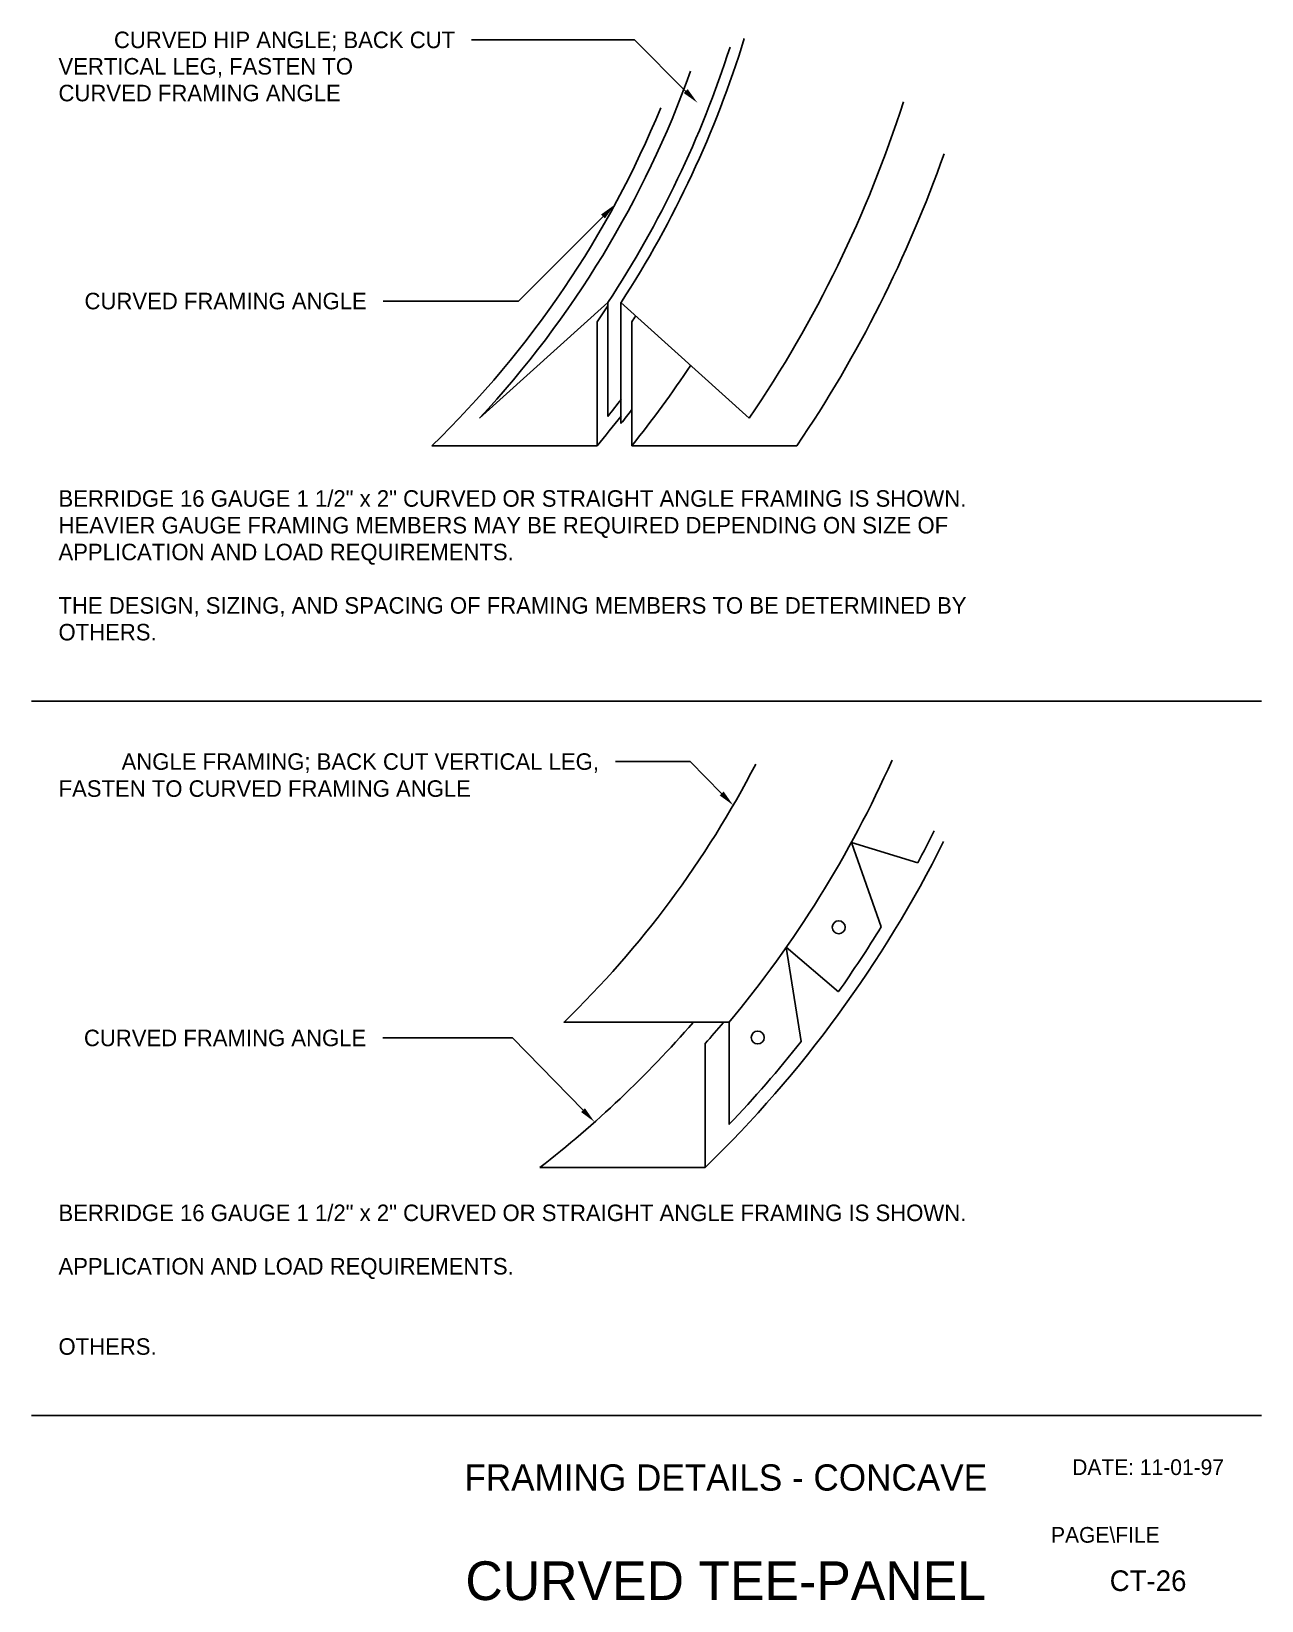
# Model space of a CAD drawing. Extents: x 1 to 15.9, y 0.5 to 19.5.
import ezdxf
from ezdxf.enums import TextEntityAlignment as Align

# ---------------------------------------------------------------- set-up
doc = ezdxf.new("R2010")
doc.units = 0
doc.header["$LTSCALE"] = 0.2
for name, color, linetype in [('BORDER', 7, 'CONTINUOUS'), ('DIM-TXT', 7, 'CONTINUOUS'), ('STRCTR', 7, 'CONTINUOUS')]:
    doc.layers.add(name, color=color, linetype=linetype)

msp = doc.modelspace()

# ---------------------------------------------------------------- linework, layer by layer
at = {"layer": 'BORDER', "color": 0, "linetype": 'CONTINUOUS'}
for p, q in [((0.982, 11.4), (15.88, 11.4)), ((15.88, 2.75), (0.982, 2.75))]:
    msp.add_line(p, q, dxfattribs=at)
at = {"layer": 'DIM-TXT', "color": 0, "linetype": 'CONTINUOUS'}
for p, q in [((8.285, 19.41), (6.313, 19.41)), ((8.905, 18.79), (8.285, 19.41)), ((7.905, 17.271), (6.881, 16.247)), ((6.881, 16.247), (5.243, 16.247)), ((8.96, 10.67), (8.055, 10.67)), ((9.341, 10.283), (8.96, 10.67)), ((6.809, 7.323), (5.236, 7.323)), ((7.663, 6.448), (6.809, 7.323))]:
    msp.add_line(p, q, dxfattribs=at)
for points in [[(8.929, 18.814), (8.882, 18.766), (9.047, 18.649)], [(7.881, 17.295), (7.928, 17.248), (8.046, 17.413)], [(9.365, 10.307), (9.317, 10.26), (9.481, 10.141)], [(7.686, 6.471), (7.639, 6.425), (7.802, 6.305)]]:
    msp.add_solid(points, dxfattribs=at)
at = {"layer": 'STRCTR', "color": 0, "linetype": 'CONTINUOUS'}
for p, q in [((7.963, 16.23), (6.41, 14.83)), ((7.963, 14.85), (7.963, 16.23)), ((8.122, 16.23), (9.675, 14.83)), ((8.122, 14.764), (8.122, 16.23)), ((7.833, 14.495), (7.833, 15.995)), ((8.253, 14.495), (8.253, 15.995)), ((5.833, 14.495), (7.833, 14.495)), ((10.253, 14.495), (8.253, 14.495)), ((10.912, 9.69), (11.717, 9.444)), ((10.912, 9.69), (11.274, 8.67)), ((10.124, 8.421), (10.755, 7.883)), ((10.124, 8.421), (10.304, 7.281)), ((7.43, 7.512), (9.43, 7.512)), ((9.43, 7.512), (9.43, 6.273)), ((9.14, 5.754), (9.14, 7.254)), ((7.14, 5.754), (9.14, 5.754))]:
    msp.add_line(p, q, dxfattribs=at)
for centre in [(10.759, 8.663), (9.778, 7.328)]:
    msp.add_circle(centre, 0.0784, dxfattribs=at)
for centre, radius, start, end in [((-2.578, 23.173), 12.756, 327.0216, 342.9139), ((-2.578, 23.173), 12.622, 326.628, 342.2365), ((-2.578, 23.173), 12.264, 317.1284, 340.2541), ((-2.578, 23.173), 14.824, 325.7471, 342.2795), ((-2.578, 23.173), 12.085, 314.1023, 337.6967), ((-2.578, 23.173), 15.49, 325.9266, 340.6134), ((-2.595, 23.185), 12.665, 325.4136, 326.4671), ((-2.538, 23.148), 12.946, 326.4633, 326.8543), ((-2.579, 23.174), 13.88, 321.296, 326.2819), ((-2.575, 23.171), 13.427, 321.706, 322.8165), ((-2.581, 23.176), 13.558, 320.1854, 322.1378), ((-2.582, 23.176), 13.614, 321.8361, 322.7333), ((-0.981, 16.19), 13.553, 320.185, 336.0386), ((-0.981, 16.19), 12.085, 314.1022, 332.6496), ((-0.981, 16.19), 14.538, 314.1226, 333.4994), ((-0.971, 16.185), 14.367, 332.0188, 333.7516), ((-0.979, 16.189), 14.376, 324.7085, 328.4659), ((-0.981, 16.19), 13.224, 307.8896, 318.9822), ((-0.989, 16.197), 13.512, 318.5595, 319.9998), ((-0.98, 16.19), 14.377, 316.3903, 321.7097)]:
    msp.add_arc(centre, radius, start, end, dxfattribs=at)

# ---------------------------------------------------------------- texts
at = {"layer": 'BORDER', "color": 0, "linetype": 'CONTINUOUS'}
for s, height, p in [('DATE: 11-01-97', 0.1902, (14.505, 2.125)), ('CT-26', 0.25, (14.505, 0.75))]:
    msp.add_text(s, height=height, dxfattribs=at).set_placement(p, align=Align.MIDDLE)
msp.add_text('PAGE\\FILE', height=0.1902, dxfattribs=at).set_placement((13.33, 1.21))
at = {"layer": 'BORDER', "color": 0}
msp.add_text('CURVED TEE-PANEL', height=0.46875, dxfattribs=at).set_placement((9.39, 0.75), align=Align.MIDDLE)
at = {"layer": 'DIM-TXT', "color": 0, "linetype": 'CONTINUOUS'}
for s, p in [('CURVED HIP ANGLE; BACK CUT', (6.113, 19.41)), ('CURVED FRAMING ANGLE', (5.043, 16.247)), ('ANGLE FRAMING; BACK CUT VERTICAL LEG,', (7.855, 10.67)), ('CURVED FRAMING ANGLE', (5.036, 7.323))]:
    msp.add_text(s, height=0.2, dxfattribs=at).set_placement(p, align=Align.MIDDLE_RIGHT)
for s, p in [('VERTICAL LEG, FASTEN TO', (1.31, 18.99)), ('CURVED FRAMING ANGLE', (1.31, 18.666)), ('BERRIDGE 16 GAUGE 1 1/2" x 2" CURVED OR STRAIGHT ANGLE FRAMING IS SHOWN.', (1.31, 13.756)), ('HEAVIER GAUGE FRAMING MEMBERS MAY BE REQUIRED DEPENDING ON SIZE OF', (1.31, 13.432)), ('APPLICATION AND LOAD REQUIREMENTS.', (1.31, 13.108)), ('THE DESIGN, SIZING, AND SPACING OF FRAMING MEMBERS TO BE DETERMINED BY', (1.31, 12.461)), ('OTHERS.', (1.31, 12.137)), ('FASTEN TO CURVED FRAMING ANGLE', (1.311, 10.243)), ('BERRIDGE 16 GAUGE 1 1/2" x 2" CURVED OR STRAIGHT ANGLE FRAMING IS SHOWN.', (1.31, 5.105)), ('APPLICATION AND LOAD REQUIREMENTS.', (1.31, 4.458)), ('OTHERS.', (1.31, 3.486))]:
    msp.add_text(s, height=0.2, dxfattribs=at).set_placement(p)
msp.add_text('FRAMING DETAILS - CONCAVE', height=0.31789, dxfattribs=at).set_placement((9.39, 2), align=Align.MIDDLE)

doc.saveas('drawing.dxf')
